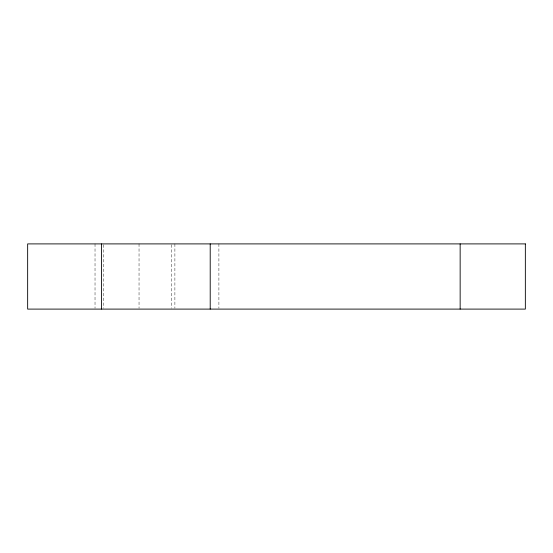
<?xml version="1.0" encoding="UTF-8"?>
<svg xmlns="http://www.w3.org/2000/svg" width="553" height="553" viewBox="0 0 553 553"><rect width="100%" height="100%" fill="white"/><g stroke="black" fill="none" stroke-linecap="round" stroke-linejoin="round"><path stroke-width="0.41" stroke-dasharray="2.77 2.07" d="M218.905 243.901L218.905 308.242M174.893 243.901L174.893 308.242M171.727 244.758L171.727 308.242M139.038 243.901L139.038 308.242M103.715 244.758L103.715 308.242M95.026 243.901L95.026 308.242"/><path stroke-width="0.83" d="M460.151 243.901L460.151 309.099M210.209 243.901L210.209 309.099M101.545 243.901L101.545 309.099M525.35 243.901L27.65 243.901L27.65 309.099L525.35 309.099L525.35 243.901"/></g></svg>
